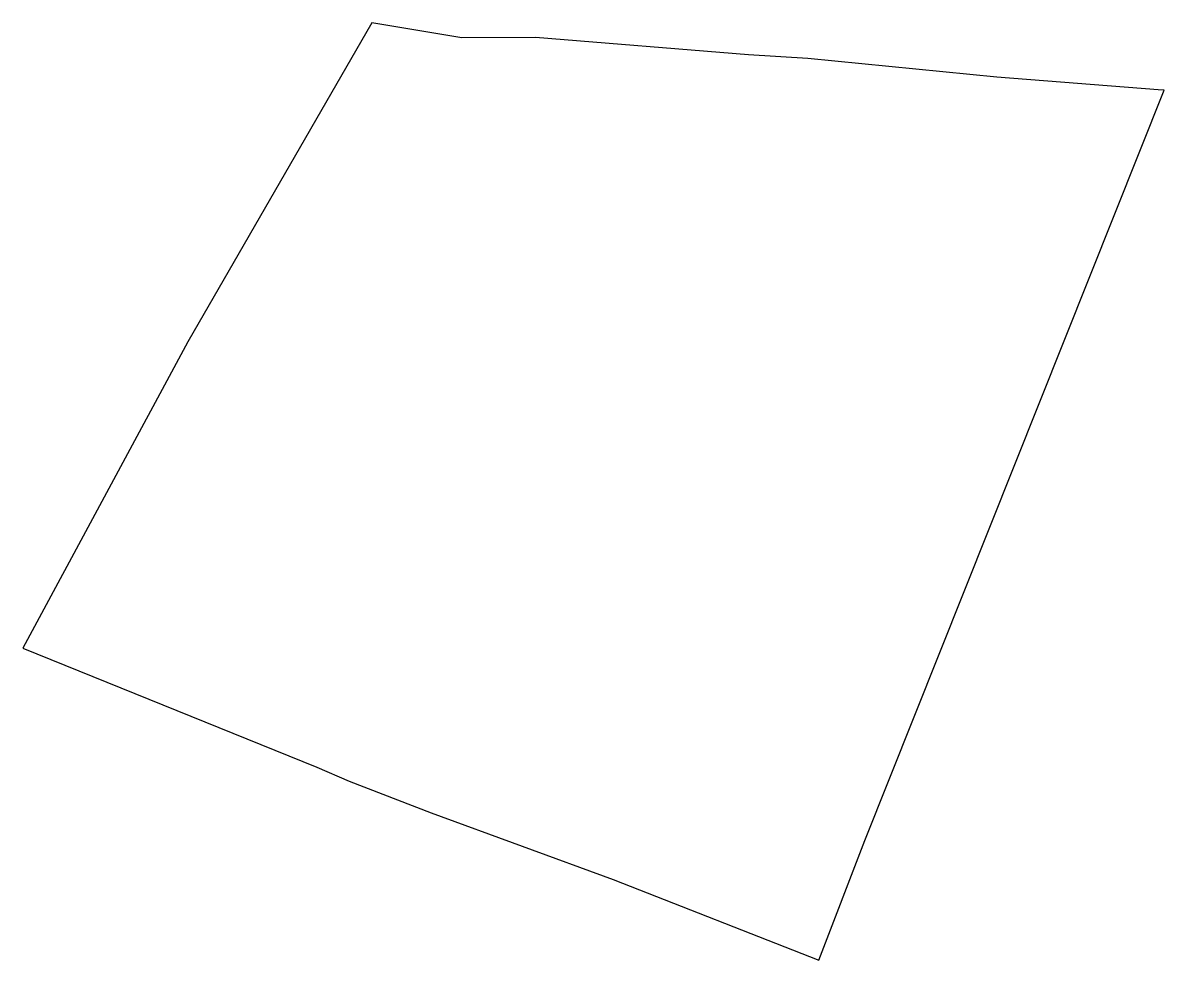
# Model space of a CAD drawing. Header units: millimetres. Extents: x 618275 to 618411, y 1315771 to 1315883.
import ezdxf

# ---------------------------------------------------------------- set-up
doc = ezdxf.new("R2010")
doc.units = ezdxf.units.MM

msp = doc.modelspace()

# ---------------------------------------------------------------- linework, layer by layer
msp.add_lwpolyline([(618411.34, 1315875.33), (618410.62, 1315875.38), (618391.29, 1315876.9), (618368.67, 1315879.11), (618361.56, 1315879.57), (618336.05, 1315881.64), (618327.24, 1315881.59), (618316.45, 1315883.39), (618294.42, 1315845.17), (618274.65, 1315808.52), (618309.84, 1315794.27), (618313.73, 1315792.59), (618323.56, 1315788.79), (618345.36, 1315780.81), (618369.97, 1315771.14), (618375.49, 1315785.48)], close=True)

doc.saveas('drawing.dxf')
